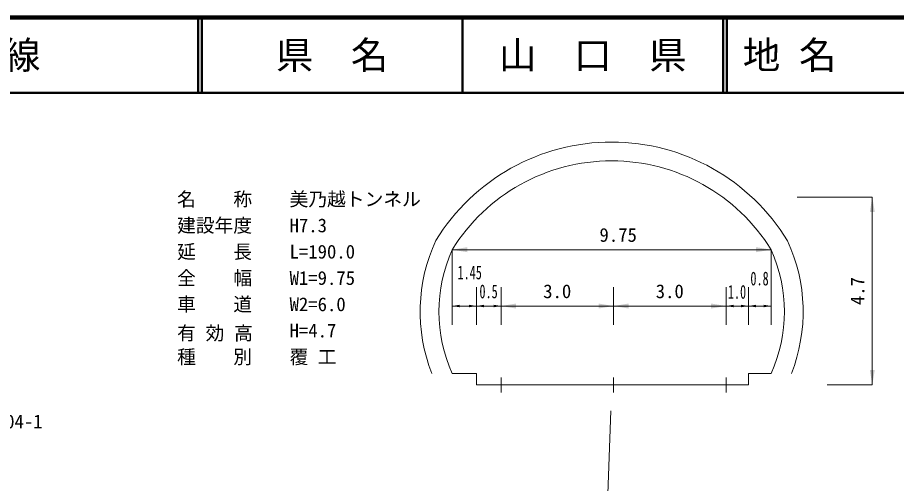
# Model space of a CAD drawing. Units: millimetres, scale not verified. Extents: x 40000 to 680000, y 20000 to 380000.
# Drawn here: x 273693 to 390864, y 317981 to 380000 of the extents above; entities that cross this region are included whole.
import ezdxf
from ezdxf.enums import TextEntityAlignment as Align

# ---------------------------------------------------------------- set-up
doc = ezdxf.new("R2010")
doc.units = ezdxf.units.MM
doc.header["$LTSCALE"] = 1000
for name, color, linetype, lineweight in [('M-BGD', 7, 'Continuous', 13), ('M-STR-STR1', 1, 'Continuous', 13), ('M-STR-STR3', 7, 'Continuous', 13), ('M-TTL', 2, 'Continuous', 140), ('M-TTL-LINE', 7, 'Continuous', 50)]:
    doc.layers.add(name, color=color, linetype=linetype, lineweight=lineweight)
doc.layers.add('M-TTL-TXT', color=7, linetype='Continuous')
doc.styles.add('ＭＳ ゴシック', font='')
doc.styles.get('ＭＳ ゴシック').set_extended_font_data('MS Gothic')

# ---------------------------------------------------------------- blocks, each defined once
blk = doc.blocks.new('filled_arrow')
at = {"color": 0, "linetype": 'Continuous', "lineweight": -2}
blk.add_solid([(7.5, 1.25), (0, 0), (7.5, -1.25)], dxfattribs=at)

msp = doc.modelspace()

# ---------------------------------------------------------------- linework, layer by layer
at = {"layer": 'M-BGD'}
msp.add_line((352777, 327638), (349491, 235464), dxfattribs=at)
at = {"layer": 'M-STR-STR1'}
for p, q in [((377647, 356097), (387647, 356097)), ((387647, 356097), (387647, 331097)), ((331647, 349097), (331647, 339097)), ((331647, 339097), (331647, 349097)), ((374147, 349097), (331647, 349097)), ((374147, 349097), (374147, 339097)), ((374147, 339097), (374147, 349097)), ((334897, 344097), (334897, 339097)), ((338147, 339097), (338147, 344097)), ((353147, 339097), (353147, 344097)), ((368147, 339097), (368147, 344097)), ((371147, 344097), (371147, 339097)), ((331647, 341597), (334897, 341597)), ((334897, 341597), (338147, 341597)), ((338147, 341597), (353147, 341597)), ((353147, 341597), (368147, 341597)), ((368147, 341597), (371147, 341597)), ((371147, 341597), (374147, 341597)), ((331647, 332597), (334897, 332597)), ((334897, 331097), (334897, 332597)), ((338147, 332097), (338147, 330097)), ((353147, 332097), (353147, 330097)), ((368147, 332097), (368147, 330097)), ((374147, 332597), (371147, 332597)), ((371147, 331097), (371147, 332597)), ((352647, 331097), (334897, 331097)), ((352647, 331097), (371147, 331097)), ((381647, 331097), (387647, 331097))]:
    msp.add_line(p, q, dxfattribs=at)
for centre, radius, start, end in [((352895, 335934), 27500, 31.46452, 148.45407), ((352895, 335934), 25000, 31.7694, 148.2306), ((349867, 340847), 22500, 155.08948, 201.51019), ((355928, 340847), 22500, 338.48981, 24.80527), ((349867, 340847), 20000, 155.63802, 204.36198), ((355928, 340847), 20000, 335.63802, 24.36198)]:
    msp.add_arc(centre, radius, start, end, dxfattribs=at)
at = {"layer": 'M-TTL'}
msp.add_line((680000, 380000), (40000, 380000), dxfattribs=at)
at = {"layer": 'M-TTL-LINE'}
for p, q in [((297750, 380000), (297750, 370000)), ((298250, 380000), (298250, 370000)), ((333000, 380000), (333000, 370000)), ((367750, 380000), (367750, 370000)), ((368250, 380000), (368250, 370000)), ((40000, 370000), (680000, 370000))]:
    msp.add_line(p, q, dxfattribs=at)

# ---------------------------------------------------------------- block references
at = {"layer": 'M-STR-STR1'}
for p, xscale, yscale, rotation in [((387647, 356097), 267, 267, 270), ((374147, 349097), 267, 267, 180), ((334897, 341597), 133, 133, 180), ((338147, 341597), 133, 133, 180), ((353147, 341597), 267, 267, 180), ((368147, 341597), 267, 267, 180), ((371147, 341597), 133, 133, 180), ((374147, 341597), 133, 133, 180), ((387647, 331097), 267, 267, 90)]:
    msp.add_blockref('filled_arrow', p, dxfattribs=dict(at, xscale=xscale, yscale=yscale, rotation=rotation))
for p, xscale, yscale in [((331647, 349097), 267, 267), ((331647, 341597), 133, 133), ((334897, 341597), 133, 133), ((338147, 341597), 267, 267), ((353147, 341597), 267, 267), ((368147, 341597), 133, 133), ((371147, 341597), 133, 133)]:
    msp.add_blockref('filled_arrow', p, dxfattribs=dict(at, xscale=xscale, yscale=yscale))

# ---------------------------------------------------------------- texts
at = {"layer": 'M-STR-STR1', "style": 'ＭＳ ゴシック'}
for s, p in [('名\u3000\u3000称', (294958, 354364)), ('美乃越トンネル', (309958, 354364)), ('建設年度', (294958, 350864)), ('H7.3', (309958, 350864)), ('9.75', (351272, 349597)), ('延\u3000  長', (294958, 347364)), ('L=190.0', (309958, 347364)), ('全\u3000\u3000幅', (294958, 343864)), ('W1=9.75', (309958, 343864)), ('3.0', (343772, 342097)), ('3.0', (358772, 342097)), ('車\u3000\u3000道', (294958, 340364)), ('W2=6.0', (309958, 340364)), ('H=4.7', (309958, 336864)), ('種\u3000\u3000別', (294958, 333364)), ('覆 工', (309958, 333364))]:
    msp.add_text(s, height=1833, dxfattribs=at).set_placement(p, align=Align.BOTTOM_LEFT)
at = {"layer": 'M-STR-STR1', "style": 'ＭＳ ゴシック', "width": 0.65}
for s, p in [('1.45', (332347, 344602)), ('0.8', (371397, 343798)), ('0.5', (335272, 342078)), ('1.0', (368397, 342019))]:
    msp.add_text(s, height=1833, dxfattribs=at).set_placement(p, align=Align.BOTTOM_LEFT)
at = {"layer": 'M-STR-STR1', "style": 'ＭＳ ゴシック'}
msp.add_text('4.7', height=1833, rotation=90, dxfattribs=at).set_placement((387147, 341722), align=Align.BOTTOM_LEFT)
at = {"layer": 'M-STR-STR1', "insert": (294958, 336864), "char_height": 1833, "attachment_point": 7, "style": 'ＭＳ ゴシック'}
msp.add_mtext('\\T1.52;有効高', dxfattribs=at)
at = {"layer": 'M-STR-STR3', "style": 'ＭＳ ゴシック'}
msp.add_text('照明-NO-104-1', height=1833, dxfattribs=at).set_placement((260810, 324758), align=Align.BOTTOM_LEFT)
at = {"layer": 'M-TTL-TXT', "style": 'ＭＳ ゴシック'}
for s, p in [('主要地方道山口福栄須佐線', (216734, 375000)), ('地 名', (370380, 375000))]:
    msp.add_text(s, height=3666, dxfattribs=at).set_placement(p, align=Align.MIDDLE_LEFT)
for s, p in [('県\u3000名', (315625, 375000)), ('山\u3000口\u3000県', (350375, 375000))]:
    msp.add_text(s, height=3666, dxfattribs=at).set_placement(p, align=Align.MIDDLE_CENTER)

doc.saveas('drawing.dxf')
